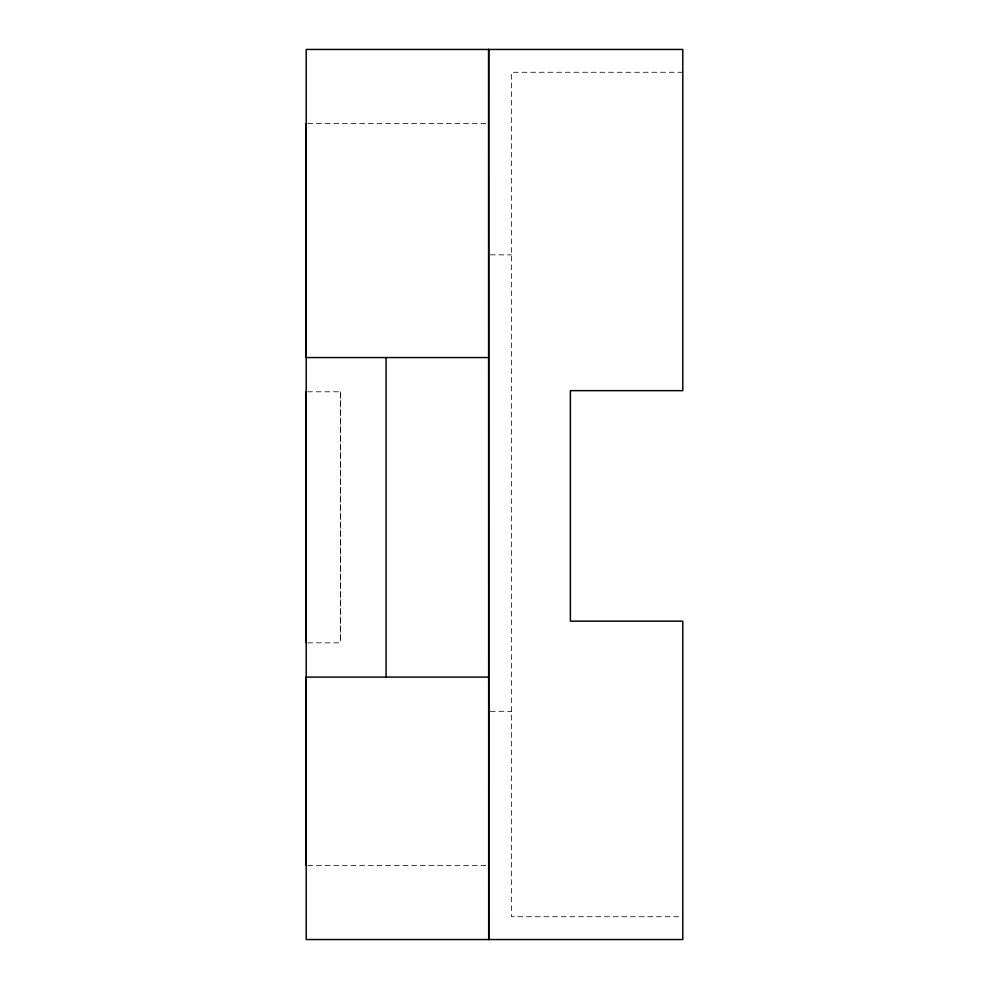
<?xml version="1.0" encoding="UTF-8"?>
<svg xmlns="http://www.w3.org/2000/svg" width="989" height="989" viewBox="0 0 989 989"><rect width="100%" height="100%" fill="white"/><g stroke="black" fill="none" stroke-linecap="round" stroke-linejoin="round"><path stroke-width="0.74" stroke-dasharray="4.95 3.71" d="M307.703 642.85L340.439 642.85L340.439 391.792L307.703 391.792M682.793 72.271L511.622 72.271L511.622 916.729L682.793 916.729M307.74 123.625L488.789 123.625M490.321 254.853L511.622 254.853M490.321 711.314L511.622 711.314M307.74 865.375L487.256 865.375M340.439 391.792L340.439 642.85"/><path stroke-width="1.48" d="M306.207 642.85L306.207 391.792M488.69 939.55L488.554 49.45M488.554 357.561L306.207 357.561L306.207 49.45L682.793 49.45L682.793 390.655L570.381 390.655L570.381 621.166L682.793 621.166L682.793 939.55L306.207 939.55L306.207 677.082L488.69 677.082M488.789 49.45L488.789 939.55M386.093 357.561L386.093 677.082M306.207 123.625L306.207 865.375"/></g></svg>
